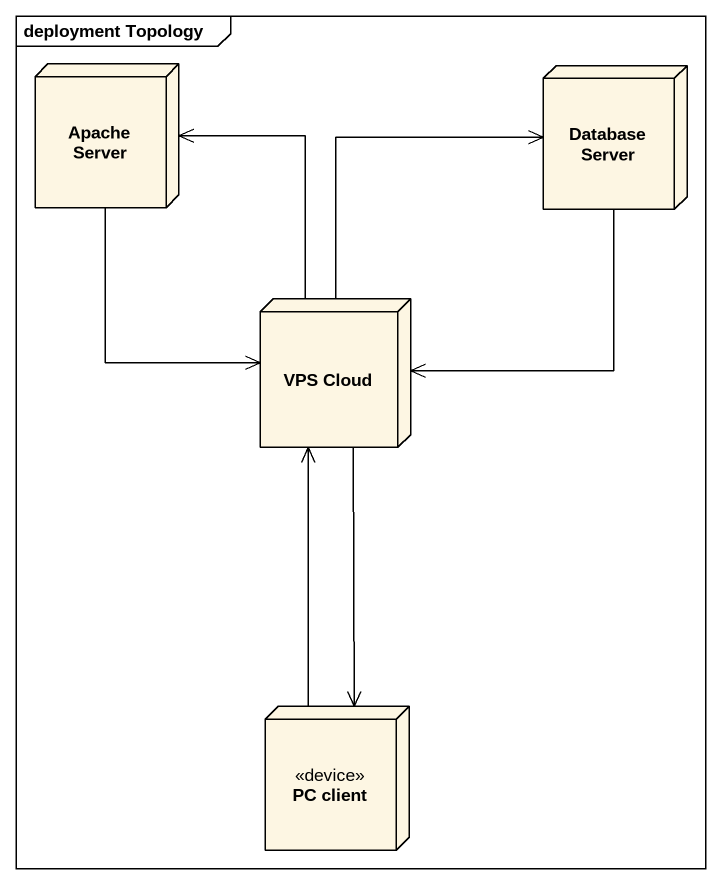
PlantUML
@startuml
mainframe deployment Topology
node "Apache Server" as Apache_Server
node "Database Server" as Database_Server
node "VPS Cloud" as VPS_Cloud
node "PC client" as PC_client <<device>>
Apache_Server --> VPS_Cloud
Database_Server --> VPS_Cloud
VPS_Cloud -up-> Apache_Server
VPS_Cloud -up-> Database_Server
VPS_Cloud --> PC_client
PC_client -up-> VPS_Cloud
@enduml
